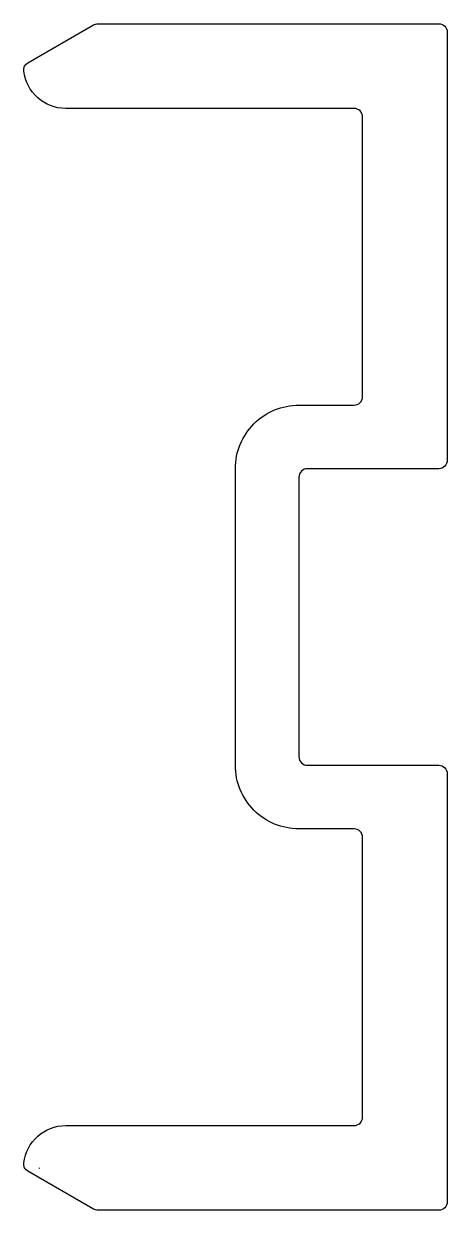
# Model space of a CAD drawing. Extents: x 174.9 to 184.9, y 206.9 to 234.9.
import ezdxf

# ---------------------------------------------------------------- set-up
doc = ezdxf.new("R2010")
doc.units = 0
doc.layers.get('0').update_dxf_attribs({"linetype": 'CONTINUOUS'})

msp = doc.modelspace()

# ---------------------------------------------------------------- linework, layer by layer
at = {"color": 0}
msp.add_line((175.302, 207.875), (175.302, 207.857), dxfattribs=at)
msp.add_lwpolyline([(181.635, 224.375, 0.414214), (181.435, 224.175), (181.435, 217.575, 0.414214), (181.635, 217.375), (184.735, 217.375, -0.414214), (184.935, 217.175), (184.935, 207.075, -0.414214), (184.735, 206.875), (176.689, 206.875, -0.131652), (176.589, 206.902), (175.041, 207.796, -0.299691), (174.942, 207.992, -0.380204), (175.935, 208.875), (182.735, 208.875, 0.414214), (182.935, 209.075), (182.935, 215.675, 0.414214), (182.735, 215.875), (181.435, 215.875, -0.414214), (179.935, 217.375), (179.935, 224.375, -0.414214), (181.435, 225.875), (182.735, 225.875, 0.414214), (182.935, 226.075), (182.935, 232.675, 0.414214), (182.735, 232.875), (175.935, 232.875, -0.380204), (174.942, 233.758, -0.299691), (175.041, 233.954), (176.589, 234.848, -0.131652), (176.689, 234.875), (184.735, 234.875, -0.414214), (184.935, 234.675), (184.935, 224.575, -0.414214), (184.735, 224.375)], format="xyb", close=True, dxfattribs=at)

doc.saveas('drawing.dxf')
